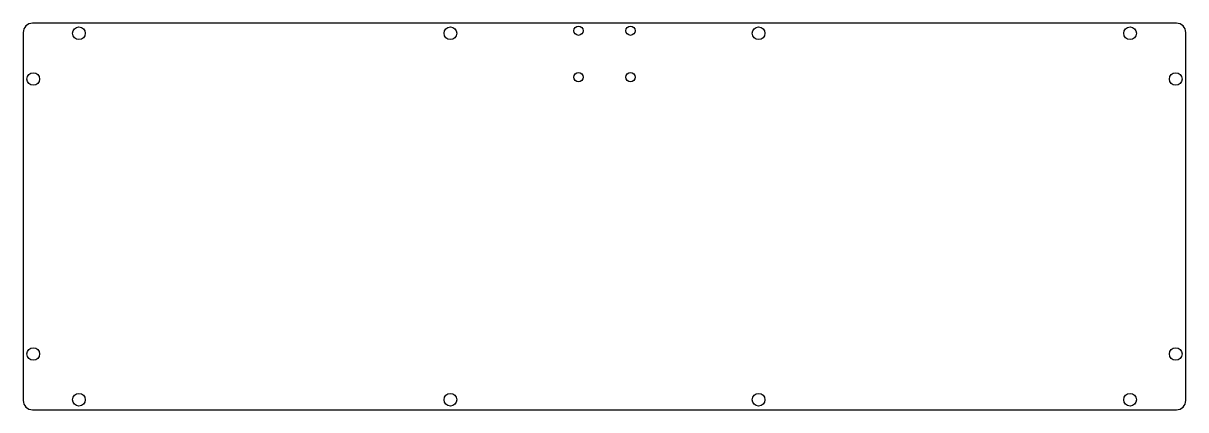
# Model space of a CAD drawing. Header units: millimetres. Extents: x 0 to 313, y 0 to 104.
import ezdxf

# ---------------------------------------------------------------- set-up
doc = ezdxf.new("R2010")
doc.units = ezdxf.units.MM
doc.layers.get('0').update_dxf_attribs({"linetype": 'CONTINUOUS'})

msp = doc.modelspace()

# ---------------------------------------------------------------- linework, layer by layer
msp.add_lwpolyline([(2.5, 0), (310.5, 0, 0.414214), (313, 2.5), (313, 101.5, 0.414214), (310.5, 104), (2.5, 104, 0.414214), (0, 101.5), (0, 2.5, 0.414214)], format="xyb", close=True)
for centre, radius in [((15, 101.3), 1.7), ((115, 101.3), 1.7), ((149.5, 102), 1.25), ((163.5, 102), 1.25), ((198, 101.3), 1.7), ((298, 101.3), 1.7), ((2.7, 89), 1.7), ((149.5, 89.5), 1.25), ((163.5, 89.5), 1.25), ((310.3, 89), 1.7), ((2.7, 15), 1.7), ((310.3, 15), 1.7), ((15, 2.7), 1.7), ((115, 2.7), 1.7), ((198, 2.7), 1.7), ((298, 2.7), 1.7)]:
    msp.add_circle(centre, radius)

doc.saveas('drawing.dxf')
